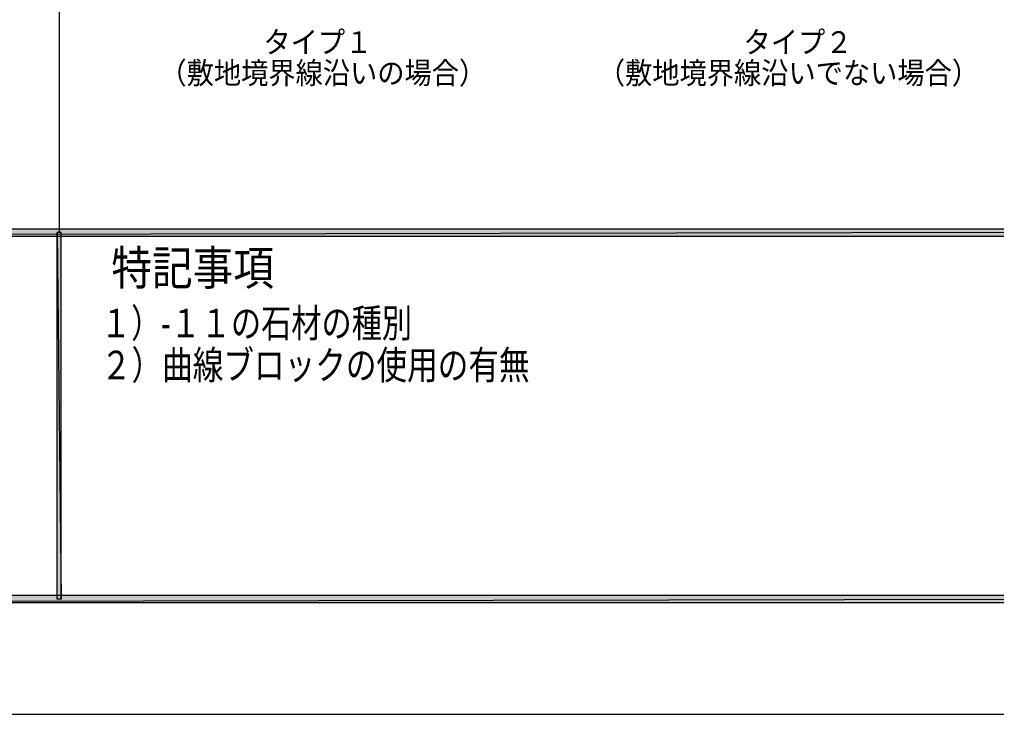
# Model space of a CAD drawing. Header units: millimetres. Extents: x 0 to 420, y 0 to 297.
# Drawn here: x 114.4 to 207.7, y 0 to 66.3 of the extents above; entities that cross this region are included whole.
import ezdxf
from ezdxf.enums import TextEntityAlignment as Align

# ---------------------------------------------------------------- set-up
doc = ezdxf.new("R2010")
doc.units = ezdxf.units.MM
doc.styles.add('kst32b', font='NotoSansJP-Variable.ttf')

msp = doc.modelspace()

# ---------------------------------------------------------------- hatches: boundary and pattern name
h = msp.add_hatch(color=7)
h.paths.add_polyline_path([(393.827, 11.345), (394.525, 10.647), (393.827, 45.635), (393.827, 11.345)])
h.paths.add_polyline_path([(394.525, 10.647), (393.827, 45.635), (394.525, 46.334), (394.525, 10.647)])
h.paths.add_polyline_path([(393.827, 45.635), (394.525, 46.334), (26.522, 45.635), (393.827, 45.635)])
h.paths.add_polyline_path([(394.525, 46.334), (26.522, 45.635), (25.823, 46.334), (394.525, 46.334)])
h.paths.add_polyline_path([(26.522, 45.635), (25.823, 46.334), (26.522, 11.345), (26.522, 45.635)])
h.paths.add_polyline_path([(25.823, 46.334), (26.522, 11.345), (25.823, 10.647), (25.823, 46.334)])
h.paths.add_polyline_path([(26.522, 11.345), (25.823, 10.647), (393.827, 11.345), (26.522, 11.345)])
h.paths.add_polyline_path([(25.823, 10.647), (393.827, 11.345), (394.525, 10.647), (25.823, 10.647)])
h = msp.add_hatch(color=7)
h.paths.add_polyline_path([(118.385, 45.995), (117.983, 45.995), (118.385, 10.986), (118.385, 45.995)])
h.paths.add_polyline_path([(117.983, 45.995), (118.385, 10.986), (117.983, 10.986), (117.983, 45.995)])

# ---------------------------------------------------------------- linework, layer by layer
at = {"lineweight": 13}
msp.add_lwpolyline([(0.191, 0), (0.191, 296.968), (420.158, 296.968), (420.158, 0)], close=True, dxfattribs=at)
msp.add_lwpolyline([(118.174, 285.983), (118.174, 45.995)], dxfattribs=at)
at = {"lineweight": 0}
for points in [[(394.525, 46.334), (26.522, 45.635), (25.823, 46.334)], [(393.827, 45.635), (394.525, 46.334), (26.522, 45.635)], [(118.385, 45.995), (117.983, 45.995), (118.385, 10.986)], [(117.983, 45.995), (118.385, 10.986), (117.983, 10.986)], [(26.522, 11.345), (25.823, 10.647), (393.827, 11.345)], [(25.823, 10.647), (393.827, 11.345), (394.525, 10.647)]]:
    msp.add_lwpolyline(points, close=True, dxfattribs=at)

# ---------------------------------------------------------------- texts
at = {"style": 'kst32b'}
for s, height, p, p2 in [('タイプ１', 2.0791, (137.689, 63.119), (148.085, 63.119)), ('タイプ２', 2.0791, (183.515, 63.119), (193.911, 63.119)), ('（敷地境界線沿いの場合）', 2.07913, (127.762, 60.177), (158.949, 60.177)), ('（敷地境界線沿いでない場合）', 2.07913, (169.609, 60.177), (205.993, 60.177)), ('特記事項', 3.2734, (123.169, 40.979), (138.691, 40.979)), ('１）-１１の石材の種別', 2.72782, (122.174, 35.983), (151.875, 35.983)), ('２）曲線ブロックの使用の有無', 2.72782, (122.174, 31.983), (163.09, 31.983))]:
    msp.add_text(s, height=height, dxfattribs=at).set_placement(p, p2, align=Align.FIT)

doc.saveas('drawing.dxf')
